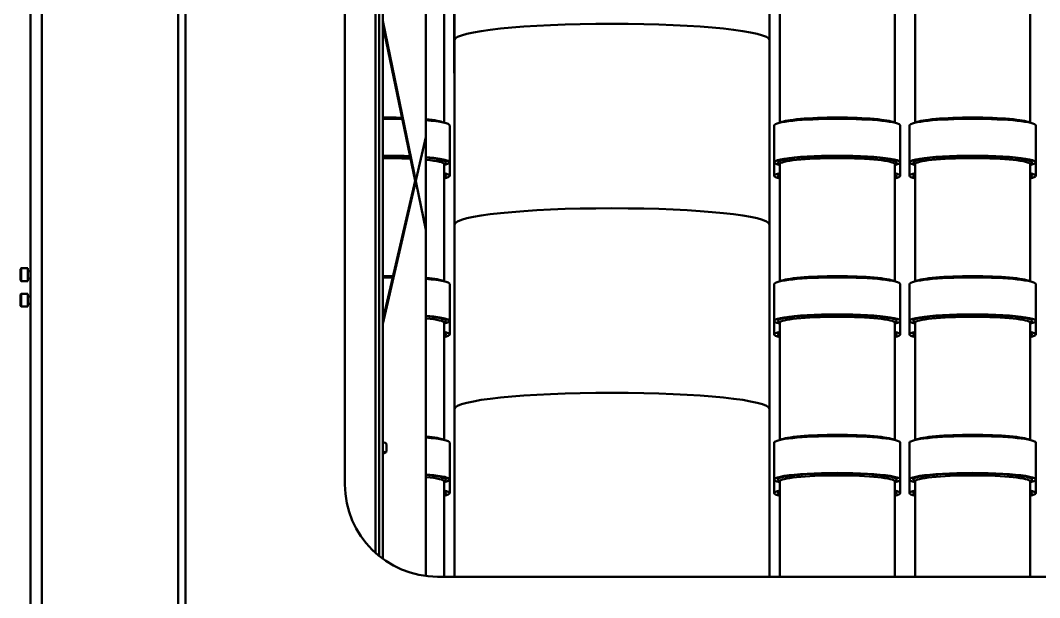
# Model space of a CAD drawing. Header units: millimetres. Extents: x 4915 to 15267, y 4787 to 10268.
# Drawn here: x 9038 to 9588, y 5441 to 5752 of the extents above; entities that cross this region are included whole.
import ezdxf

# ---------------------------------------------------------------- set-up
doc = ezdxf.new("R2010")
doc.units = ezdxf.units.MM
doc.layers.add('外形線', color=7, linetype='Continuous', lineweight=50)

msp = doc.modelspace()

# ---------------------------------------------------------------- linework, layer by layer
at = {"layer": '外形線'}
for p, q in [((9043.71, 7935.04), (9043.71, 5261.87)), ((9049.71, 5261.87), (9049.71, 7935.67)), ((9123.21, 5424.34), (9123.21, 6503.97)), ((9127.21, 5424.34), (9127.21, 6503.97)), ((9233.71, 5461.84), (9233.71, 6437)), ((9229.71, 5465.08), (9229.71, 6433.77)), ((9231.71, 5463.37), (9231.71, 6435.47)), ((9213.21, 5501.99), (9213.21, 6397.06)), ((9256.92, 5997.59), (9256.92, 5639.3)), ((9272.22, 5840.94), (9272.22, 5741.49)), ((9442.22, 5840.94), (9442.22, 5741.49)), ((9272.21, 5823.38), (9272.21, 5723.93)), ((9266.71, 5697.05), (9266.71, 5760.23)), ((9447.71, 5697.05), (9447.71, 5760.23)), ((9509.71, 5697.05), (9509.71, 5760.23)), ((9520.71, 5697.05), (9520.71, 5760.23)), ((9582.71, 5697.05), (9582.71, 5760.23)), ((9256.92, 5639.3), (9233.71, 5751.99)), ((9233.71, 5749.72), (9251.02, 5665.68)), ((9272.22, 5741.49), (9272.22, 5642.04)), ((9442.22, 5741.49), (9442.22, 5642.04)), ((9269.71, 5675.7), (9269.71, 5695.59)), ((9444.71, 5675.7), (9444.71, 5695.59)), ((9512.71, 5675.7), (9512.71, 5695.59)), ((9517.71, 5675.7), (9517.71, 5695.59)), ((9585.71, 5675.7), (9585.71, 5695.59)), ((9233.71, 5588.6), (9256.92, 5689.29)), ((9256.92, 5689.29), (9256.92, 5452.66)), ((9266.71, 5611.52), (9266.71, 5674.71)), ((9269.71, 5668.38), (9269.71, 5675.7)), ((9444.71, 5668.38), (9444.71, 5675.7)), ((9447.71, 5611.52), (9447.71, 5674.71)), ((9509.71, 5611.52), (9509.71, 5674.71)), ((9512.71, 5668.38), (9512.71, 5675.7)), ((9517.71, 5668.38), (9517.71, 5675.7)), ((9520.71, 5611.52), (9520.71, 5674.71)), ((9582.71, 5611.52), (9582.71, 5674.71)), ((9585.71, 5668.38), (9585.71, 5675.7)), ((9251.02, 5665.68), (9233.71, 5590.59)), ((9272.22, 5642.04), (9272.22, 5542.58)), ((9442.22, 5642.04), (9442.22, 5542.58)), ((9038.21, 5618.07), (9038.71, 5618.57)), ((9038.21, 5612.07), (9038.21, 5618.07)), ((9042.21, 5618.57), (9038.71, 5618.57)), ((9038.71, 5618.57), (9038.71, 5611.57)), ((9042.21, 5611.57), (9042.21, 5618.57)), ((9038.21, 5612.07), (9038.71, 5611.57)), ((9042.21, 5617.07), (9043.71, 5617.07)), ((9042.21, 5613.07), (9043.71, 5613.07)), ((9042.21, 5611.57), (9038.71, 5611.57)), ((9269.71, 5590.17), (9269.71, 5610.06)), ((9444.71, 5590.17), (9444.71, 5610.06)), ((9512.71, 5590.17), (9512.71, 5610.06)), ((9517.71, 5590.17), (9517.71, 5610.06)), ((9585.71, 5590.17), (9585.71, 5610.06)), ((9038.21, 5604.37), (9038.71, 5604.87)), ((9038.21, 5598.39), (9038.21, 5604.37)), ((9042.21, 5604.87), (9038.71, 5604.87)), ((9038.71, 5604.87), (9038.71, 5597.89)), ((9042.21, 5597.89), (9042.21, 5604.87)), ((9042.21, 5603.37), (9043.71, 5603.37)), ((9038.21, 5598.37), (9038.71, 5597.87)), ((9042.21, 5597.87), (9038.71, 5597.87)), ((9042.21, 5599.37), (9043.71, 5599.37)), ((9269.71, 5582.85), (9269.71, 5590.17)), ((9444.71, 5582.85), (9444.71, 5590.17)), ((9512.71, 5582.85), (9512.71, 5590.17)), ((9517.71, 5582.85), (9517.71, 5590.17)), ((9585.71, 5582.85), (9585.71, 5590.17)), ((9266.71, 5525.99), (9266.71, 5589.18)), ((9447.71, 5525.99), (9447.71, 5589.18)), ((9509.71, 5525.99), (9509.71, 5589.18)), ((9520.71, 5525.99), (9520.71, 5589.18)), ((9582.71, 5525.99), (9582.71, 5589.18)), ((9272.22, 5542.58), (9272.22, 5452.27)), ((9442.22, 5542.58), (9442.22, 5452.27)), ((9235.51, 5524.28), (9233.71, 5524.74)), ((9269.71, 5504.64), (9269.71, 5524.53)), ((9444.71, 5504.64), (9444.71, 5524.53)), ((9512.71, 5504.64), (9512.71, 5524.53)), ((9517.71, 5504.64), (9517.71, 5524.53)), ((9585.71, 5504.64), (9585.71, 5524.53)), ((9233.71, 5519.75), (9235.51, 5519.28)), ((9266.71, 5452.27), (9266.71, 5503.65)), ((9269.71, 5497.33), (9269.71, 5504.64)), ((9444.71, 5497.33), (9444.71, 5504.64)), ((9447.71, 5452.27), (9447.71, 5503.65)), ((9509.71, 5452.27), (9509.71, 5503.65)), ((9512.71, 5497.33), (9512.71, 5504.64)), ((9517.71, 5497.33), (9517.71, 5504.64)), ((9520.71, 5452.27), (9520.71, 5503.65)), ((9582.71, 5452.27), (9582.71, 5503.65)), ((9585.71, 5497.33), (9585.71, 5504.64)), ((9765.21, 5452.27), (9263.21, 5452.27))]:
    msp.add_line(p, q, dxfattribs=at).dxf.unprotected_set("ltscale", 0)
for points in [[(9266.83, 5675.07), (9266.83, 5675.06), (9266.83, 5675.06), (9266.83, 5675.06), (9266.82, 5675.05), (9266.82, 5675.05), (9266.81, 5675.04), (9266.81, 5675.03), (9266.8, 5675.02), (9266.8, 5675.01), (9266.79, 5675), (9266.78, 5674.98), (9266.77, 5674.97), (9266.77, 5674.95), (9266.76, 5674.94), (9266.75, 5674.92), (9266.74, 5674.9), (9266.74, 5674.88), (9266.73, 5674.86), (9266.73, 5674.83), (9266.72, 5674.81), (9266.72, 5674.79), (9266.72, 5674.76), (9266.71, 5674.73), (9266.71, 5674.71)], [(9447.71, 5674.71), (9447.71, 5674.73), (9447.71, 5674.76), (9447.71, 5674.78), (9447.71, 5674.81), (9447.7, 5674.83), (9447.7, 5674.86), (9447.69, 5674.88), (9447.68, 5674.9), (9447.68, 5674.92), (9447.67, 5674.93), (9447.66, 5674.95), (9447.65, 5674.97), (9447.65, 5674.98), (9447.64, 5675), (9447.63, 5675.01), (9447.63, 5675.02), (9447.62, 5675.03), (9447.61, 5675.04), (9447.61, 5675.05), (9447.6, 5675.05), (9447.6, 5675.06), (9447.6, 5675.06), (9447.6, 5675.06), (9447.59, 5675.07)], [(9509.83, 5675.07), (9509.83, 5675.06), (9509.83, 5675.06), (9509.83, 5675.06), (9509.82, 5675.05), (9509.82, 5675.05), (9509.81, 5675.04), (9509.81, 5675.03), (9509.8, 5675.02), (9509.8, 5675.01), (9509.79, 5675), (9509.78, 5674.98), (9509.77, 5674.97), (9509.77, 5674.95), (9509.76, 5674.94), (9509.75, 5674.92), (9509.74, 5674.9), (9509.74, 5674.88), (9509.73, 5674.86), (9509.73, 5674.83), (9509.72, 5674.81), (9509.72, 5674.79), (9509.72, 5674.76), (9509.71, 5674.73), (9509.71, 5674.71)], [(9520.71, 5674.71), (9520.71, 5674.73), (9520.71, 5674.76), (9520.71, 5674.78), (9520.71, 5674.81), (9520.7, 5674.83), (9520.7, 5674.86), (9520.69, 5674.88), (9520.68, 5674.9), (9520.68, 5674.92), (9520.67, 5674.93), (9520.66, 5674.95), (9520.65, 5674.97), (9520.65, 5674.98), (9520.64, 5675), (9520.63, 5675.01), (9520.63, 5675.02), (9520.62, 5675.03), (9520.61, 5675.04), (9520.61, 5675.05), (9520.6, 5675.05), (9520.6, 5675.06), (9520.6, 5675.06), (9520.59, 5675.06), (9520.59, 5675.07)], [(9582.83, 5675.07), (9582.83, 5675.06), (9582.83, 5675.06), (9582.83, 5675.06), (9582.82, 5675.05), (9582.82, 5675.05), (9582.81, 5675.04), (9582.81, 5675.03), (9582.8, 5675.02), (9582.8, 5675.01), (9582.79, 5675), (9582.78, 5674.98), (9582.77, 5674.97), (9582.77, 5674.95), (9582.76, 5674.94), (9582.75, 5674.92), (9582.74, 5674.9), (9582.74, 5674.88), (9582.73, 5674.86), (9582.73, 5674.83), (9582.72, 5674.81), (9582.72, 5674.79), (9582.72, 5674.76), (9582.71, 5674.73), (9582.71, 5674.71)], [(9266.83, 5667.75), (9266.83, 5667.75), (9266.83, 5667.75), (9266.83, 5667.74), (9266.82, 5667.74), (9266.82, 5667.73), (9266.81, 5667.72), (9266.81, 5667.72), (9266.8, 5667.71), (9266.8, 5667.69), (9266.79, 5667.68), (9266.78, 5667.67), (9266.77, 5667.65), (9266.77, 5667.64), (9266.76, 5667.62), (9266.75, 5667.6), (9266.74, 5667.58), (9266.74, 5667.56), (9266.73, 5667.54), (9266.73, 5667.52), (9266.72, 5667.49), (9266.72, 5667.47), (9266.72, 5667.44), (9266.71, 5667.42), (9266.71, 5667.39)], [(9447.71, 5667.39), (9447.71, 5667.42), (9447.71, 5667.44), (9447.71, 5667.47), (9447.71, 5667.49), (9447.7, 5667.52), (9447.7, 5667.54), (9447.69, 5667.56), (9447.68, 5667.58), (9447.68, 5667.6), (9447.67, 5667.62), (9447.66, 5667.64), (9447.65, 5667.65), (9447.65, 5667.67), (9447.64, 5667.68), (9447.63, 5667.69), (9447.63, 5667.7), (9447.62, 5667.71), (9447.61, 5667.72), (9447.61, 5667.73), (9447.6, 5667.74), (9447.6, 5667.74), (9447.6, 5667.75), (9447.6, 5667.75), (9447.59, 5667.75)], [(9509.83, 5667.75), (9509.83, 5667.75), (9509.83, 5667.75), (9509.83, 5667.74), (9509.82, 5667.74), (9509.82, 5667.73), (9509.81, 5667.72), (9509.81, 5667.72), (9509.8, 5667.71), (9509.8, 5667.69), (9509.79, 5667.68), (9509.78, 5667.67), (9509.77, 5667.65), (9509.77, 5667.64), (9509.76, 5667.62), (9509.75, 5667.6), (9509.74, 5667.58), (9509.74, 5667.56), (9509.73, 5667.54), (9509.73, 5667.52), (9509.72, 5667.49), (9509.72, 5667.47), (9509.72, 5667.44), (9509.71, 5667.42), (9509.71, 5667.39)], [(9520.71, 5667.39), (9520.71, 5667.42), (9520.71, 5667.44), (9520.71, 5667.47), (9520.71, 5667.49), (9520.7, 5667.52), (9520.7, 5667.54), (9520.69, 5667.56), (9520.68, 5667.58), (9520.68, 5667.6), (9520.67, 5667.62), (9520.66, 5667.64), (9520.65, 5667.65), (9520.65, 5667.67), (9520.64, 5667.68), (9520.63, 5667.69), (9520.63, 5667.7), (9520.62, 5667.71), (9520.61, 5667.72), (9520.61, 5667.73), (9520.6, 5667.74), (9520.6, 5667.74), (9520.6, 5667.75), (9520.59, 5667.75), (9520.59, 5667.75)], [(9582.83, 5667.75), (9582.83, 5667.75), (9582.83, 5667.75), (9582.83, 5667.74), (9582.82, 5667.74), (9582.82, 5667.73), (9582.81, 5667.72), (9582.81, 5667.72), (9582.8, 5667.71), (9582.8, 5667.69), (9582.79, 5667.68), (9582.78, 5667.67), (9582.77, 5667.65), (9582.77, 5667.64), (9582.76, 5667.62), (9582.75, 5667.6), (9582.74, 5667.58), (9582.74, 5667.56), (9582.73, 5667.54), (9582.73, 5667.52), (9582.72, 5667.49), (9582.72, 5667.47), (9582.72, 5667.44), (9582.71, 5667.42), (9582.71, 5667.39)], [(9266.83, 5589.54), (9266.83, 5589.54), (9266.83, 5589.53), (9266.83, 5589.53), (9266.82, 5589.53), (9266.82, 5589.52), (9266.81, 5589.51), (9266.81, 5589.5), (9266.8, 5589.49), (9266.8, 5589.48), (9266.79, 5589.47), (9266.78, 5589.46), (9266.77, 5589.44), (9266.77, 5589.42), (9266.76, 5589.41), (9266.75, 5589.39), (9266.74, 5589.37), (9266.74, 5589.35), (9266.73, 5589.33), (9266.73, 5589.31), (9266.72, 5589.28), (9266.72, 5589.26), (9266.72, 5589.23), (9266.71, 5589.2), (9266.71, 5589.18)], [(9447.71, 5589.18), (9447.71, 5589.2), (9447.71, 5589.23), (9447.71, 5589.26), (9447.71, 5589.28), (9447.7, 5589.3), (9447.7, 5589.33), (9447.69, 5589.35), (9447.68, 5589.37), (9447.68, 5589.39), (9447.67, 5589.41), (9447.66, 5589.42), (9447.65, 5589.44), (9447.65, 5589.45), (9447.64, 5589.47), (9447.63, 5589.48), (9447.63, 5589.49), (9447.62, 5589.5), (9447.61, 5589.51), (9447.61, 5589.52), (9447.6, 5589.53), (9447.6, 5589.53), (9447.6, 5589.53), (9447.6, 5589.54), (9447.59, 5589.54)], [(9509.83, 5589.54), (9509.83, 5589.54), (9509.83, 5589.53), (9509.83, 5589.53), (9509.82, 5589.53), (9509.82, 5589.52), (9509.81, 5589.51), (9509.81, 5589.5), (9509.8, 5589.49), (9509.8, 5589.48), (9509.79, 5589.47), (9509.78, 5589.46), (9509.77, 5589.44), (9509.77, 5589.42), (9509.76, 5589.41), (9509.75, 5589.39), (9509.74, 5589.37), (9509.74, 5589.35), (9509.73, 5589.33), (9509.73, 5589.31), (9509.72, 5589.28), (9509.72, 5589.26), (9509.72, 5589.23), (9509.71, 5589.2), (9509.71, 5589.18)], [(9520.71, 5589.18), (9520.71, 5589.2), (9520.71, 5589.23), (9520.71, 5589.26), (9520.71, 5589.28), (9520.7, 5589.3), (9520.7, 5589.33), (9520.69, 5589.35), (9520.68, 5589.37), (9520.68, 5589.39), (9520.67, 5589.41), (9520.66, 5589.42), (9520.65, 5589.44), (9520.65, 5589.45), (9520.64, 5589.47), (9520.63, 5589.48), (9520.63, 5589.49), (9520.62, 5589.5), (9520.61, 5589.51), (9520.61, 5589.52), (9520.6, 5589.53), (9520.6, 5589.53), (9520.6, 5589.53), (9520.59, 5589.54), (9520.59, 5589.54)], [(9582.83, 5589.54), (9582.83, 5589.54), (9582.83, 5589.53), (9582.83, 5589.53), (9582.82, 5589.53), (9582.82, 5589.52), (9582.81, 5589.51), (9582.81, 5589.5), (9582.8, 5589.49), (9582.8, 5589.48), (9582.79, 5589.47), (9582.78, 5589.46), (9582.77, 5589.44), (9582.77, 5589.42), (9582.76, 5589.41), (9582.75, 5589.39), (9582.74, 5589.37), (9582.74, 5589.35), (9582.73, 5589.33), (9582.73, 5589.31), (9582.72, 5589.28), (9582.72, 5589.26), (9582.72, 5589.23), (9582.71, 5589.2), (9582.71, 5589.18)], [(9266.83, 5582.22), (9266.83, 5582.22), (9266.83, 5582.22), (9266.83, 5582.21), (9266.82, 5582.21), (9266.82, 5582.2), (9266.81, 5582.19), (9266.81, 5582.19), (9266.8, 5582.18), (9266.8, 5582.16), (9266.79, 5582.15), (9266.78, 5582.14), (9266.77, 5582.12), (9266.77, 5582.11), (9266.76, 5582.09), (9266.75, 5582.07), (9266.74, 5582.05), (9266.74, 5582.03), (9266.73, 5582.01), (9266.73, 5581.99), (9266.72, 5581.96), (9266.72, 5581.94), (9266.72, 5581.91), (9266.71, 5581.89), (9266.71, 5581.86)], [(9447.71, 5581.86), (9447.71, 5581.89), (9447.71, 5581.91), (9447.71, 5581.94), (9447.71, 5581.96), (9447.7, 5581.99), (9447.7, 5582.01), (9447.69, 5582.03), (9447.68, 5582.05), (9447.68, 5582.07), (9447.67, 5582.09), (9447.66, 5582.11), (9447.65, 5582.12), (9447.65, 5582.14), (9447.64, 5582.15), (9447.63, 5582.16), (9447.63, 5582.18), (9447.62, 5582.19), (9447.61, 5582.19), (9447.61, 5582.2), (9447.6, 5582.21), (9447.6, 5582.21), (9447.6, 5582.22), (9447.6, 5582.22), (9447.59, 5582.22)], [(9509.83, 5582.22), (9509.83, 5582.22), (9509.83, 5582.22), (9509.83, 5582.21), (9509.82, 5582.21), (9509.82, 5582.2), (9509.81, 5582.19), (9509.81, 5582.19), (9509.8, 5582.18), (9509.8, 5582.16), (9509.79, 5582.15), (9509.78, 5582.14), (9509.77, 5582.12), (9509.77, 5582.11), (9509.76, 5582.09), (9509.75, 5582.07), (9509.74, 5582.05), (9509.74, 5582.03), (9509.73, 5582.01), (9509.73, 5581.99), (9509.72, 5581.96), (9509.72, 5581.94), (9509.72, 5581.91), (9509.71, 5581.89), (9509.71, 5581.86)], [(9520.71, 5581.86), (9520.71, 5581.89), (9520.71, 5581.91), (9520.71, 5581.94), (9520.71, 5581.96), (9520.7, 5581.99), (9520.7, 5582.01), (9520.69, 5582.03), (9520.68, 5582.05), (9520.68, 5582.07), (9520.67, 5582.09), (9520.66, 5582.11), (9520.65, 5582.12), (9520.65, 5582.14), (9520.64, 5582.15), (9520.63, 5582.16), (9520.63, 5582.18), (9520.62, 5582.19), (9520.61, 5582.19), (9520.61, 5582.2), (9520.6, 5582.21), (9520.6, 5582.21), (9520.6, 5582.22), (9520.59, 5582.22), (9520.59, 5582.22)], [(9582.83, 5582.22), (9582.83, 5582.22), (9582.83, 5582.22), (9582.83, 5582.21), (9582.82, 5582.21), (9582.82, 5582.2), (9582.81, 5582.19), (9582.81, 5582.19), (9582.8, 5582.18), (9582.8, 5582.16), (9582.79, 5582.15), (9582.78, 5582.14), (9582.77, 5582.12), (9582.77, 5582.11), (9582.76, 5582.09), (9582.75, 5582.07), (9582.74, 5582.05), (9582.74, 5582.03), (9582.73, 5582.01), (9582.73, 5581.99), (9582.72, 5581.96), (9582.72, 5581.94), (9582.72, 5581.91), (9582.71, 5581.89), (9582.71, 5581.86)], [(9235.51, 5519.28), (9235.44, 5519.27), (9235.37, 5519.26), (9235.29, 5519.24), (9235.22, 5519.22), (9235.15, 5519.2), (9235.07, 5519.18), (9235, 5519.16), (9234.93, 5519.13), (9234.85, 5519.11), (9234.78, 5519.08), (9234.7, 5519.05), (9234.63, 5519.02), (9234.55, 5518.98), (9234.48, 5518.95), (9234.4, 5518.91), (9234.33, 5518.87), (9234.25, 5518.83), (9234.17, 5518.79), (9234.1, 5518.74), (9234.02, 5518.69), (9233.94, 5518.64), (9233.87, 5518.59), (9233.79, 5518.54), (9233.71, 5518.49)], [(9266.83, 5504.01), (9266.83, 5504.01), (9266.83, 5504), (9266.83, 5504), (9266.82, 5504), (9266.82, 5503.99), (9266.81, 5503.98), (9266.81, 5503.97), (9266.8, 5503.96), (9266.8, 5503.95), (9266.79, 5503.94), (9266.78, 5503.93), (9266.77, 5503.91), (9266.77, 5503.9), (9266.76, 5503.88), (9266.75, 5503.86), (9266.74, 5503.84), (9266.74, 5503.82), (9266.73, 5503.8), (9266.73, 5503.78), (9266.72, 5503.75), (9266.72, 5503.73), (9266.72, 5503.7), (9266.71, 5503.68), (9266.71, 5503.65)], [(9447.71, 5503.65), (9447.71, 5503.68), (9447.71, 5503.7), (9447.71, 5503.73), (9447.71, 5503.75), (9447.7, 5503.77), (9447.7, 5503.8), (9447.69, 5503.82), (9447.68, 5503.84), (9447.68, 5503.86), (9447.67, 5503.88), (9447.66, 5503.89), (9447.65, 5503.91), (9447.65, 5503.93), (9447.64, 5503.94), (9447.63, 5503.95), (9447.63, 5503.96), (9447.62, 5503.97), (9447.61, 5503.98), (9447.61, 5503.99), (9447.6, 5504), (9447.6, 5504), (9447.6, 5504), (9447.6, 5504.01), (9447.59, 5504.01)], [(9509.83, 5504.01), (9509.83, 5504.01), (9509.83, 5504), (9509.83, 5504), (9509.82, 5504), (9509.82, 5503.99), (9509.81, 5503.98), (9509.81, 5503.97), (9509.8, 5503.96), (9509.8, 5503.95), (9509.79, 5503.94), (9509.78, 5503.93), (9509.77, 5503.91), (9509.77, 5503.9), (9509.76, 5503.88), (9509.75, 5503.86), (9509.74, 5503.84), (9509.74, 5503.82), (9509.73, 5503.8), (9509.73, 5503.78), (9509.72, 5503.75), (9509.72, 5503.73), (9509.72, 5503.7), (9509.71, 5503.68), (9509.71, 5503.65)], [(9520.71, 5503.65), (9520.71, 5503.68), (9520.71, 5503.7), (9520.71, 5503.73), (9520.71, 5503.75), (9520.7, 5503.77), (9520.7, 5503.8), (9520.69, 5503.82), (9520.68, 5503.84), (9520.68, 5503.86), (9520.67, 5503.88), (9520.66, 5503.89), (9520.65, 5503.91), (9520.65, 5503.93), (9520.64, 5503.94), (9520.63, 5503.95), (9520.63, 5503.96), (9520.62, 5503.97), (9520.61, 5503.98), (9520.61, 5503.99), (9520.6, 5504), (9520.6, 5504), (9520.6, 5504), (9520.59, 5504.01), (9520.59, 5504.01)], [(9582.83, 5504.01), (9582.83, 5504.01), (9582.83, 5504), (9582.83, 5504), (9582.82, 5504), (9582.82, 5503.99), (9582.81, 5503.98), (9582.81, 5503.97), (9582.8, 5503.96), (9582.8, 5503.95), (9582.79, 5503.94), (9582.78, 5503.93), (9582.77, 5503.91), (9582.77, 5503.9), (9582.76, 5503.88), (9582.75, 5503.86), (9582.74, 5503.84), (9582.74, 5503.82), (9582.73, 5503.8), (9582.73, 5503.78), (9582.72, 5503.75), (9582.72, 5503.73), (9582.72, 5503.7), (9582.71, 5503.68), (9582.71, 5503.65)], [(9266.83, 5496.69), (9266.83, 5496.69), (9266.83, 5496.69), (9266.83, 5496.68), (9266.82, 5496.68), (9266.82, 5496.67), (9266.81, 5496.67), (9266.81, 5496.66), (9266.8, 5496.65), (9266.8, 5496.64), (9266.79, 5496.62), (9266.78, 5496.61), (9266.77, 5496.59), (9266.77, 5496.58), (9266.76, 5496.56), (9266.75, 5496.54), (9266.74, 5496.52), (9266.74, 5496.5), (9266.73, 5496.48), (9266.73, 5496.46), (9266.72, 5496.44), (9266.72, 5496.41), (9266.72, 5496.39), (9266.71, 5496.36), (9266.71, 5496.33)], [(9447.71, 5496.33), (9447.71, 5496.36), (9447.71, 5496.38), (9447.71, 5496.41), (9447.71, 5496.43), (9447.7, 5496.46), (9447.7, 5496.48), (9447.69, 5496.5), (9447.68, 5496.52), (9447.68, 5496.54), (9447.67, 5496.56), (9447.66, 5496.58), (9447.65, 5496.59), (9447.65, 5496.61), (9447.64, 5496.62), (9447.63, 5496.64), (9447.63, 5496.65), (9447.62, 5496.66), (9447.61, 5496.67), (9447.61, 5496.67), (9447.6, 5496.68), (9447.6, 5496.68), (9447.6, 5496.69), (9447.6, 5496.69), (9447.59, 5496.69)], [(9509.83, 5496.69), (9509.83, 5496.69), (9509.83, 5496.69), (9509.83, 5496.68), (9509.82, 5496.68), (9509.82, 5496.67), (9509.81, 5496.67), (9509.81, 5496.66), (9509.8, 5496.65), (9509.8, 5496.64), (9509.79, 5496.62), (9509.78, 5496.61), (9509.77, 5496.59), (9509.77, 5496.58), (9509.76, 5496.56), (9509.75, 5496.54), (9509.74, 5496.52), (9509.74, 5496.5), (9509.73, 5496.48), (9509.73, 5496.46), (9509.72, 5496.44), (9509.72, 5496.41), (9509.72, 5496.39), (9509.71, 5496.36), (9509.71, 5496.33)], [(9520.71, 5496.33), (9520.71, 5496.36), (9520.71, 5496.38), (9520.71, 5496.41), (9520.71, 5496.43), (9520.7, 5496.46), (9520.7, 5496.48), (9520.69, 5496.5), (9520.68, 5496.52), (9520.68, 5496.54), (9520.67, 5496.56), (9520.66, 5496.58), (9520.65, 5496.59), (9520.65, 5496.61), (9520.64, 5496.62), (9520.63, 5496.64), (9520.63, 5496.65), (9520.62, 5496.66), (9520.61, 5496.67), (9520.61, 5496.67), (9520.6, 5496.68), (9520.6, 5496.68), (9520.6, 5496.69), (9520.59, 5496.69), (9520.59, 5496.69)], [(9582.83, 5496.69), (9582.83, 5496.69), (9582.83, 5496.69), (9582.83, 5496.68), (9582.82, 5496.68), (9582.82, 5496.67), (9582.81, 5496.67), (9582.81, 5496.66), (9582.8, 5496.65), (9582.8, 5496.64), (9582.79, 5496.62), (9582.78, 5496.61), (9582.77, 5496.59), (9582.77, 5496.58), (9582.76, 5496.56), (9582.75, 5496.54), (9582.74, 5496.52), (9582.74, 5496.5), (9582.73, 5496.48), (9582.73, 5496.46), (9582.72, 5496.44), (9582.72, 5496.41), (9582.72, 5496.39), (9582.71, 5496.36), (9582.71, 5496.33)]]:
    msp.add_lwpolyline(points, dxfattribs=at).dxf.unprotected_set("ltscale", 0)
for centre, major_axis, ratio, start_param, end_param in [((9357.22, 5741.49), (-85, 0), 0.104528, 3.141593, 6.283185), ((9357.22, 5741.49), (-85, 0), 0.104528, 3.141593, 6.283185), ((9357.21, 5723.93), (-85, 0), 0.104528, 6.27156, 6.294811), ((9235.71, 5696.59), (-31, 0), 0.104528, 4.712389, 4.77695), ((9235.71, 5696.59), (-31, 0), 0.104528, 4.441444, 4.712389), ((9478.71, 5696.59), (-31, 0), 0.104528, 4.712389, 6.105134), ((9478.71, 5696.59), (31, 0), 0.104528, 0.178052, 1.570796), ((9551.71, 5696.59), (-31, 0), 0.104528, 4.712389, 6.105134), ((9551.71, 5696.59), (31, 0), 0.104528, 0.178052, 1.570796), ((9235.71, 5695.59), (34, 0), 0.104528, 1.570796, 1.629654), ((9235.71, 5695.59), (34, 0), 0.104528, 1.320071, 1.570796), ((9235.71, 5696.59), (31, 0), 0.104528, 0.178052, 0.817645), ((9235.71, 5695.59), (34, 0), 0.104528, 0, 0.897466), ((9478.71, 5695.59), (-34, 0), 0.104528, 4.712389, 6.283185), ((9478.71, 5695.59), (34, 0), 0.104528, 0, 1.570796), ((9551.71, 5695.59), (-34, 0), 0.104528, 4.712389, 6.283185), ((9551.71, 5695.59), (34, 0), 0.104528, 0, 1.570796), ((9235.71, 5675.7), (34, 0), 0.104528, 1.570796, 1.629654), ((9235.71, 5675.7), (-32, 0), 0.104528, 4.712389, 4.77493), ((9235.71, 5674.71), (31, 0), 0.104528, 1.570796, 1.635357), ((9235.71, 5675.7), (34, 0), 0.104528, 1.19243, 1.570796), ((9235.71, 5675.7), (-32, 0), 0.104528, 4.307455, 4.712389), ((9235.71, 5674.71), (31, 0), 0.104528, 1.143841, 1.570796), ((9235.71, 5675.7), (34, 0), 0.104528, 5.859949, 7.180651), ((9235.71, 5675.7), (32, 0), 0.104528, 6.035596, 7.12974), ((9478.71, 5675.7), (-34, 0), 0.104528, 4.712389, 6.706421), ((9478.71, 5675.7), (-32, 0), 0.104528, 4.712389, 6.530775), ((9478.71, 5674.71), (-31, 0), 0.104528, 4.712389, 6.283185), ((9478.71, 5675.7), (34, 0), 0.104528, 5.859949, 7.853982), ((9478.71, 5675.7), (32, 0), 0.104528, 6.035596, 7.853982), ((9478.71, 5674.71), (31, 0), 0.104528, 0, 1.570796), ((9551.71, 5675.7), (-34, 0), 0.104528, 4.712389, 6.706421), ((9551.71, 5675.7), (-32, 0), 0.104528, 4.712389, 6.530775), ((9551.71, 5674.71), (-31, 0), 0.104528, 4.712389, 6.283185), ((9551.71, 5675.7), (34, 0), 0.104528, 5.859949, 7.853982), ((9551.71, 5675.7), (32, 0), 0.104528, 6.035596, 7.853982), ((9551.71, 5674.71), (31, 0), 0.104528, 0, 1.570796), ((9235.71, 5674.71), (31, 0), 0.104528, 0, 0.817645), ((9235.71, 5668.38), (34, 0), 0.104528, 5.859949, 6.706421), ((9235.71, 5668.38), (32, 0), 0.104528, 6.035596, 6.533841), ((9478.71, 5668.38), (-34, 0), 0.104528, 5.859949, 6.706421), ((9478.71, 5668.38), (-32, 0), 0.104528, 6.03253, 6.530775), ((9478.71, 5668.38), (34, 0), 0.104528, 5.859949, 6.706421), ((9478.71, 5668.38), (32, 0), 0.104528, 6.035596, 6.533841), ((9551.71, 5668.38), (-34, 0), 0.104528, 5.859949, 6.706421), ((9551.71, 5668.38), (-32, 0), 0.104528, 6.03253, 6.530775), ((9551.71, 5668.38), (34, 0), 0.104528, 5.859949, 6.706421), ((9551.71, 5668.38), (32, 0), 0.104528, 6.035596, 6.533841), ((9357.22, 5642.04), (-85, 0), 0.104528, 3.141593, 6.283185), ((9357.22, 5642.04), (-85, 0), 0.104528, 3.141593, 6.283185), ((9235.71, 5611.06), (-31, 0), 0.104528, 4.712389, 4.77695), ((9235.71, 5610.06), (34, 0), 0.104528, 1.570796, 1.629654), ((9235.71, 5611.06), (-31, 0), 0.104528, 4.600619, 4.712389), ((9235.71, 5610.06), (34, 0), 0.104528, 1.473539, 1.570796), ((9235.71, 5611.06), (31, 0), 0.104528, 0.178052, 0.817645), ((9235.71, 5610.06), (34, 0), 0.104528, 0, 0.897466), ((9478.71, 5610.06), (-34, 0), 0.104528, 4.712389, 6.283185), ((9478.71, 5611.06), (-31, 0), 0.104528, 4.712389, 6.105134), ((9478.71, 5611.06), (31, 0), 0.104528, 0.178052, 1.570796), ((9478.71, 5610.06), (34, 0), 0.104528, 0, 1.570796), ((9551.71, 5610.06), (-34, 0), 0.104528, 4.712389, 6.283185), ((9551.71, 5611.06), (-31, 0), 0.104528, 4.712389, 6.105134), ((9551.71, 5611.06), (31, 0), 0.104528, 0.178052, 1.570796), ((9551.71, 5610.06), (34, 0), 0.104528, 0, 1.570796), ((9235.71, 5590.17), (34, 0), 0.104528, 1.608412, 1.629654), ((9235.71, 5590.17), (-32, 0), 0.104528, 4.753866, 4.77493), ((9235.71, 5589.18), (31, 0), 0.104528, 1.621801, 1.635357), ((9235.71, 5590.17), (34, 0), 0.104528, 5.859949, 7.180651), ((9235.71, 5590.17), (32, 0), 0.104528, 6.035596, 7.12974), ((9235.71, 5589.18), (31, 0), 0.104528, 0, 0.817645), ((9478.71, 5590.17), (-34, 0), 0.104528, 4.712389, 6.706421), ((9478.71, 5590.17), (-32, 0), 0.104528, 4.712389, 6.530775), ((9478.71, 5589.18), (-31, 0), 0.104528, 4.712389, 6.283185), ((9478.71, 5590.17), (34, 0), 0.104528, 5.859949, 7.853982), ((9478.71, 5590.17), (32, 0), 0.104528, 6.035596, 7.853982), ((9478.71, 5589.18), (31, 0), 0.104528, 0, 1.570796), ((9551.71, 5590.17), (-34, 0), 0.104528, 4.712389, 6.706421), ((9551.71, 5590.17), (-32, 0), 0.104528, 4.712389, 6.530775), ((9551.71, 5589.18), (-31, 0), 0.104528, 4.712389, 6.283185), ((9551.71, 5590.17), (34, 0), 0.104528, 5.859949, 7.853982), ((9551.71, 5590.17), (32, 0), 0.104528, 6.035596, 7.853982), ((9551.71, 5589.18), (31, 0), 0.104528, 0, 1.570796), ((9235.71, 5582.85), (34, 0), 0.104528, 5.859949, 6.706421), ((9478.71, 5582.85), (-34, 0), 0.104528, 5.859949, 6.706421), ((9478.71, 5582.85), (34, 0), 0.104528, 5.859949, 6.706421), ((9551.71, 5582.85), (-34, 0), 0.104528, 5.859949, 6.706421), ((9551.71, 5582.85), (34, 0), 0.104528, 5.859949, 6.706421), ((9235.71, 5582.85), (32, 0), 0.104528, 6.035596, 6.533841), ((9478.71, 5582.85), (-32, 0), 0.104528, 6.03253, 6.530775), ((9478.71, 5582.85), (32, 0), 0.104528, 6.035596, 6.533841), ((9551.71, 5582.85), (-32, 0), 0.104528, 6.03253, 6.530775), ((9551.71, 5582.85), (32, 0), 0.104528, 6.035596, 6.533841), ((9357.22, 5542.58), (-85, 0), 0.104528, 3.141593, 6.283185), ((9357.22, 5542.58), (-85, 0), 0.104528, 3.141593, 6.283185), ((9215.01, 5520.91), (5.57, 21.54), 0.922105, 4.872858, 5.098999), ((9235.71, 5525.53), (31, 0), 0.104528, 0.178052, 0.817645), ((9235.71, 5524.53), (34, 0), 0.104528, 0, 0.897466), ((9478.71, 5524.53), (-34, 0), 0.104528, 4.712389, 6.283185), ((9478.71, 5525.53), (-31, 0), 0.104528, 4.712389, 6.105134), ((9478.71, 5525.53), (31, 0), 0.104528, 0.178052, 1.570796), ((9478.71, 5524.53), (34, 0), 0.104528, 0, 1.570796), ((9551.71, 5524.53), (-34, 0), 0.104528, 4.712389, 6.283185), ((9551.71, 5525.53), (-31, 0), 0.104528, 4.712389, 6.105134), ((9551.71, 5525.53), (31, 0), 0.104528, 0.178052, 1.570796), ((9551.71, 5524.53), (34, 0), 0.104528, 0, 1.570796), ((9235.71, 5504.64), (34, 0), 0.104528, 5.859949, 7.180651), ((9478.71, 5504.64), (-34, 0), 0.104528, 4.712389, 6.706421), ((9478.71, 5504.64), (-32, 0), 0.104528, 4.712389, 6.530775), ((9478.71, 5504.64), (34, 0), 0.104528, 5.859949, 7.853982), ((9478.71, 5504.64), (32, 0), 0.104528, 6.035596, 7.853982), ((9551.71, 5504.64), (-34, 0), 0.104528, 4.712389, 6.706421), ((9551.71, 5504.64), (-32, 0), 0.104528, 4.712389, 6.530775), ((9551.71, 5504.64), (34, 0), 0.104528, 5.859949, 7.853982), ((9551.71, 5504.64), (32, 0), 0.104528, 6.035596, 7.853982), ((9263.21, 5501.99), (-50, 0), 0.994522, 0, 1.570796), ((9235.71, 5504.64), (32, 0), 0.104528, 6.035596, 7.12974), ((9235.71, 5503.65), (31, 0), 0.104528, 0, 0.817645), ((9478.71, 5503.65), (-31, 0), 0.104528, 4.712389, 6.283185), ((9478.71, 5503.65), (31, 0), 0.104528, 0, 1.570796), ((9551.71, 5503.65), (-31, 0), 0.104528, 4.712389, 6.283185), ((9551.71, 5503.65), (31, 0), 0.104528, 0, 1.570796), ((9235.71, 5497.33), (34, 0), 0.104528, 5.859949, 6.706421), ((9235.71, 5497.33), (32, 0), 0.104528, 6.035596, 6.533841), ((9478.71, 5497.33), (-34, 0), 0.104528, 5.859949, 6.706421), ((9478.71, 5497.33), (-32, 0), 0.104528, 6.03253, 6.530775), ((9478.71, 5497.33), (34, 0), 0.104528, 5.859949, 6.706421), ((9478.71, 5497.33), (32, 0), 0.104528, 6.035596, 6.533841), ((9551.71, 5497.33), (-34, 0), 0.104528, 5.859949, 6.706421), ((9551.71, 5497.33), (-32, 0), 0.104528, 6.03253, 6.530775), ((9551.71, 5497.33), (34, 0), 0.104528, 5.859949, 6.706421), ((9551.71, 5497.33), (32, 0), 0.104528, 6.035596, 6.533841)]:
    msp.add_ellipse(centre, major_axis=major_axis, ratio=ratio, start_param=start_param, end_param=end_param, dxfattribs=at).dxf.unprotected_set("ltscale", 0)

doc.saveas('drawing.dxf')
